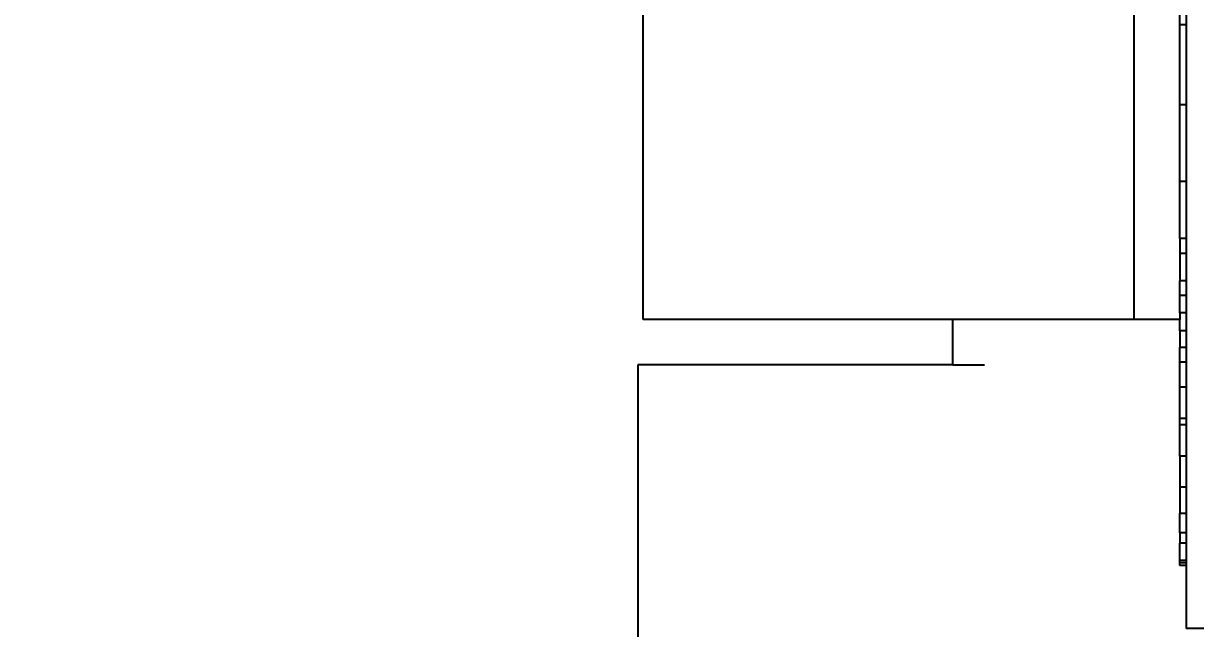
# Model space of a CAD drawing. Extents: x -24961 to 905641, y -154323 to 635957.
# Drawn here: x 392127 to 392744, y -139110 to -138791 of the extents above; entities that cross this region are included whole.
import ezdxf

# ---------------------------------------------------------------- set-up
doc = ezdxf.new("R2010")
doc.units = 0
doc.header["$LTSCALE"] = 1000
doc.header["$MEASUREMENT"] = 0
doc.layers.add('PUB_DIM', color=3, linetype='Continuous')
doc.styles.add('黑体_T3', font='simhei.ttf')
doc.dimstyles.new('副本 STANDARD黑&&100', dxfattribs={"dimtxt": 350, "dimasz": 100, "dimexe": 250, "dimexo": 300, "dimgap": 150, "dimtad": 1, "dimdec": 0, "dimdsep": 46, "dimtxsty": '黑体_T3', "dimblk": 'ARCHTICK', "dimcen": 0.09, "dimadec": 0, "dimazin": 0, "dimtfac": 1, "dimtdec": 0, "dimtix": 1, "dimtmove": 2, "dimatfit": 3, "dimfxl": 0, "dimtolj": 1, "dimtzin": 0, "dimarcsym": 0})

# ---------------------------------------------------------------- blocks, each defined once
blk = doc.blocks.new('_ArchTick')
at = {"color": 0, "linetype": 'ByBlock', "const_width": 0.4}
blk.add_lwpolyline([(-0.5, -0.5), (0.5, 0.5)], dxfattribs=at)
blk = doc.blocks.new('*D569')
at = {"layer": 'Defpoints', "color": 0, "transparency": 16777216}
for p in [(391242.56, -131207.9), (393009.55, -131207.9), (393009.55, -148107.9)]:
    blk.add_point(p, dxfattribs=at)
at = {"layer": 'PUB_DIM', "color": 0, "lineweight": -2, "transparency": 16777216}
for p, q in [((392709.55, -131207.9), (390992.56, -131207.9)), ((391242.56, -148107.9), (391242.56, -131207.9)), ((392709.55, -148107.9), (390992.56, -148107.9))]:
    blk.add_line(p, q, dxfattribs=at)
at = {"layer": 'PUB_DIM', "color": 0, "lineweight": -2, "transparency": 16777216, "xscale": 100, "yscale": 100, "zscale": 100}
for p, rotation in [((391242.56, -131207.9), 90), ((391242.56, -148107.9), 270)]:
    blk.add_blockref('_ArchTick', p, dxfattribs=dict(at, rotation=rotation))
at = {"layer": 'PUB_DIM', "color": 0, "transparency": 16777216, "insert": (390915.59, -139657.9), "char_height": 350, "attachment_point": 5, "rotation": 90, "style": '黑体_T3'}
blk.add_mtext('\\A1;16900', dxfattribs=at)
blk = doc.blocks.new('*D585')
at = {"layer": 'Defpoints', "color": 0, "transparency": 16777216}
for p in [(391771.84, -136107.63), (393008.57, -136107.88), (393007.84, -139707.88)]:
    blk.add_point(p, dxfattribs=at)
at = {"layer": 'PUB_DIM', "color": 0, "lineweight": -2, "transparency": 16777216}
for p, q in [((392708.57, -136107.82), (391521.84, -136107.58)), ((391771.11, -139707.63), (391771.84, -136107.63)), ((392707.84, -139707.82), (391521.11, -139707.58))]:
    blk.add_line(p, q, dxfattribs=at)
at = {"layer": 'PUB_DIM', "color": 0, "lineweight": -2, "transparency": 16777216, "xscale": 100, "yscale": 100, "zscale": 100}
for p, rotation in [((391771.84, -136107.63), 89.98847971758923), ((391771.11, -139707.63), 269.9884797175893)]:
    blk.add_blockref('_ArchTick', p, dxfattribs=dict(at, rotation=rotation))
at = {"layer": 'PUB_DIM', "color": 0, "transparency": 16777216, "insert": (391444.51, -137907.57), "char_height": 350, "attachment_point": 5, "rotation": 89.98848, "style": '黑体_T3'}
blk.add_mtext('\\A1;3600', dxfattribs=at)

msp = doc.modelspace()

# ---------------------------------------------------------------- linework, layer by layer
for p, q in [((392453.46, -138947.11), (392453.46, -138759.18)), ((392711.86, -138947.11), (392711.86, -138759.18)), ((392735.81, -138792.17), (392735.81, -138784)), ((392739.17, -138784), (392739.17, -138792.17)), ((392739.17, -138792.17), (392735.81, -138792.17)), ((392735.81, -138834.16), (392735.81, -138792.17)), ((392739.17, -138792.17), (392739.17, -138834.16)), ((392739.17, -138834.16), (392735.81, -138834.16)), ((392735.81, -138874.55), (392735.81, -138834.16)), ((392739.17, -138834.16), (392739.17, -138874.55)), ((392739.17, -138874.55), (392735.81, -138874.55)), ((392735.81, -138904.6), (392735.81, -138874.55)), ((392739.17, -138874.55), (392739.17, -138904.6)), ((392739.17, -138904.6), (392735.81, -138904.6)), ((392735.81, -138904.6), (392735.81, -138912.44)), ((392739.17, -138904.6), (392739.17, -138912.44)), ((392739.17, -138912.44), (392735.81, -138912.44)), ((392735.81, -138912.44), (392735.81, -138926.83)), ((392739.17, -138912.44), (392739.17, -138926.83)), ((392739.17, -138926.83), (392735.81, -138926.83)), ((392735.81, -138934.53), (392735.81, -138926.83)), ((392739.17, -138926.83), (392739.17, -138934.54)), ((392739.17, -138934.54), (392735.81, -138934.53)), ((392735.81, -138943.61), (392735.81, -138934.53)), ((392739.17, -138934.54), (392739.17, -138943.61)), ((392739.17, -138943.61), (392735.81, -138943.61)), ((392735.81, -138943.61), (392735.81, -138947.11)), ((392739.17, -138943.61), (392739.17, -138953.07)), ((392616.44, -138947.11), (392453.46, -138947.11)), ((392616.44, -138971), (392616.44, -138947.11)), ((392711.86, -138947.11), (392616.44, -138947.11)), ((392735.81, -138947.11), (392711.86, -138947.11)), ((392735.81, -138953.07), (392735.81, -138947.11)), ((392739.17, -138953.07), (392735.81, -138953.07)), ((392735.81, -138953.07), (392735.81, -138961.87)), ((392739.17, -138953.07), (392739.17, -138961.87)), ((392739.17, -138961.87), (392735.81, -138961.87)), ((392735.81, -138969.55), (392735.81, -138961.87)), ((392739.17, -138961.87), (392739.17, -138969.55)), ((392739.17, -138969.55), (392735.81, -138969.55)), ((392735.81, -138982.66), (392735.81, -138969.55)), ((392739.17, -138969.55), (392739.17, -138982.66)), ((392450.63, -138971), (392450.63, -139362.52)), ((392616.44, -138971), (392450.63, -138971)), ((392616.44, -138971), (392633.17, -138971)), ((392739.17, -138982.66), (392735.81, -138982.66)), ((392735.81, -138999.29), (392735.81, -138982.66)), ((392739.17, -138982.66), (392739.17, -138999.29)), ((392735.81, -139002.5), (392735.81, -138999.29)), ((392739.17, -138999.29), (392735.81, -138999.29)), ((392739.17, -138999.29), (392739.17, -139002.5)), ((392739.17, -139002.5), (392735.81, -139002.5)), ((392735.81, -139019.09), (392735.81, -139002.5)), ((392739.17, -139002.5), (392739.17, -139019.09)), ((392739.17, -139019.09), (392735.81, -139019.09)), ((392735.81, -139019.09), (392735.81, -139035.28)), ((392739.17, -139019.09), (392739.17, -139035.28)), ((392739.17, -139035.28), (392735.81, -139035.28)), ((392735.81, -139035.28), (392735.81, -139049.26)), ((392739.17, -139035.28), (392739.17, -139049.26)), ((392739.17, -139049.26), (392735.81, -139049.26)), ((392735.81, -139059.46), (392735.81, -139049.26)), ((392739.17, -139049.26), (392739.17, -139059.46)), ((392739.17, -139059.46), (392735.81, -139059.46)), ((392735.81, -139059.46), (392735.81, -139064.75)), ((392739.17, -139059.46), (392739.17, -139064.75)), ((392739.17, -139064.75), (392735.81, -139064.75)), ((392735.81, -139073.94), (392735.81, -139064.75)), ((392739.17, -139064.75), (392739.17, -139073.94)), ((392735.81, -139075.11), (392735.81, -139073.94)), ((392739.17, -139073.94), (392735.81, -139073.94)), ((392735.81, -139076.66), (392735.81, -139075.11)), ((392739.17, -139075.11), (392735.81, -139075.11)), ((392739.17, -139073.94), (392739.17, -139075.11)), ((392739.17, -139075.11), (392739.17, -139076.66)), ((392739.17, -139076.66), (392735.81, -139076.66)), ((392739.17, -139076.66), (392739.17, -139109.76)), ((392760.36, -139109.76), (392739.17, -139109.76))]:
    msp.add_line(p, q)

# ---------------------------------------------------------------- dimensions: what is measured, and where the dimension line sits
at = {"layer": 'PUB_DIM'}
for p1, p2, distance, picture, middle in [((393009.55, -148107.9), (393009.55, -131207.9), 1767, '*D569', (390915.59, -139657.9)), ((393007.84, -139707.88), (393008.57, -136107.88), 1236.73, '*D585', (391444.51, -137907.57))]:
    dim = msp.add_aligned_dim(p1=p1, p2=p2, distance=distance, dimstyle='副本 STANDARD黑&&100', dxfattribs=at)
    dim.commit()
    dim.dimension.update_dxf_attribs({"geometry": picture, "text_midpoint": middle})

doc.saveas('drawing.dxf')
